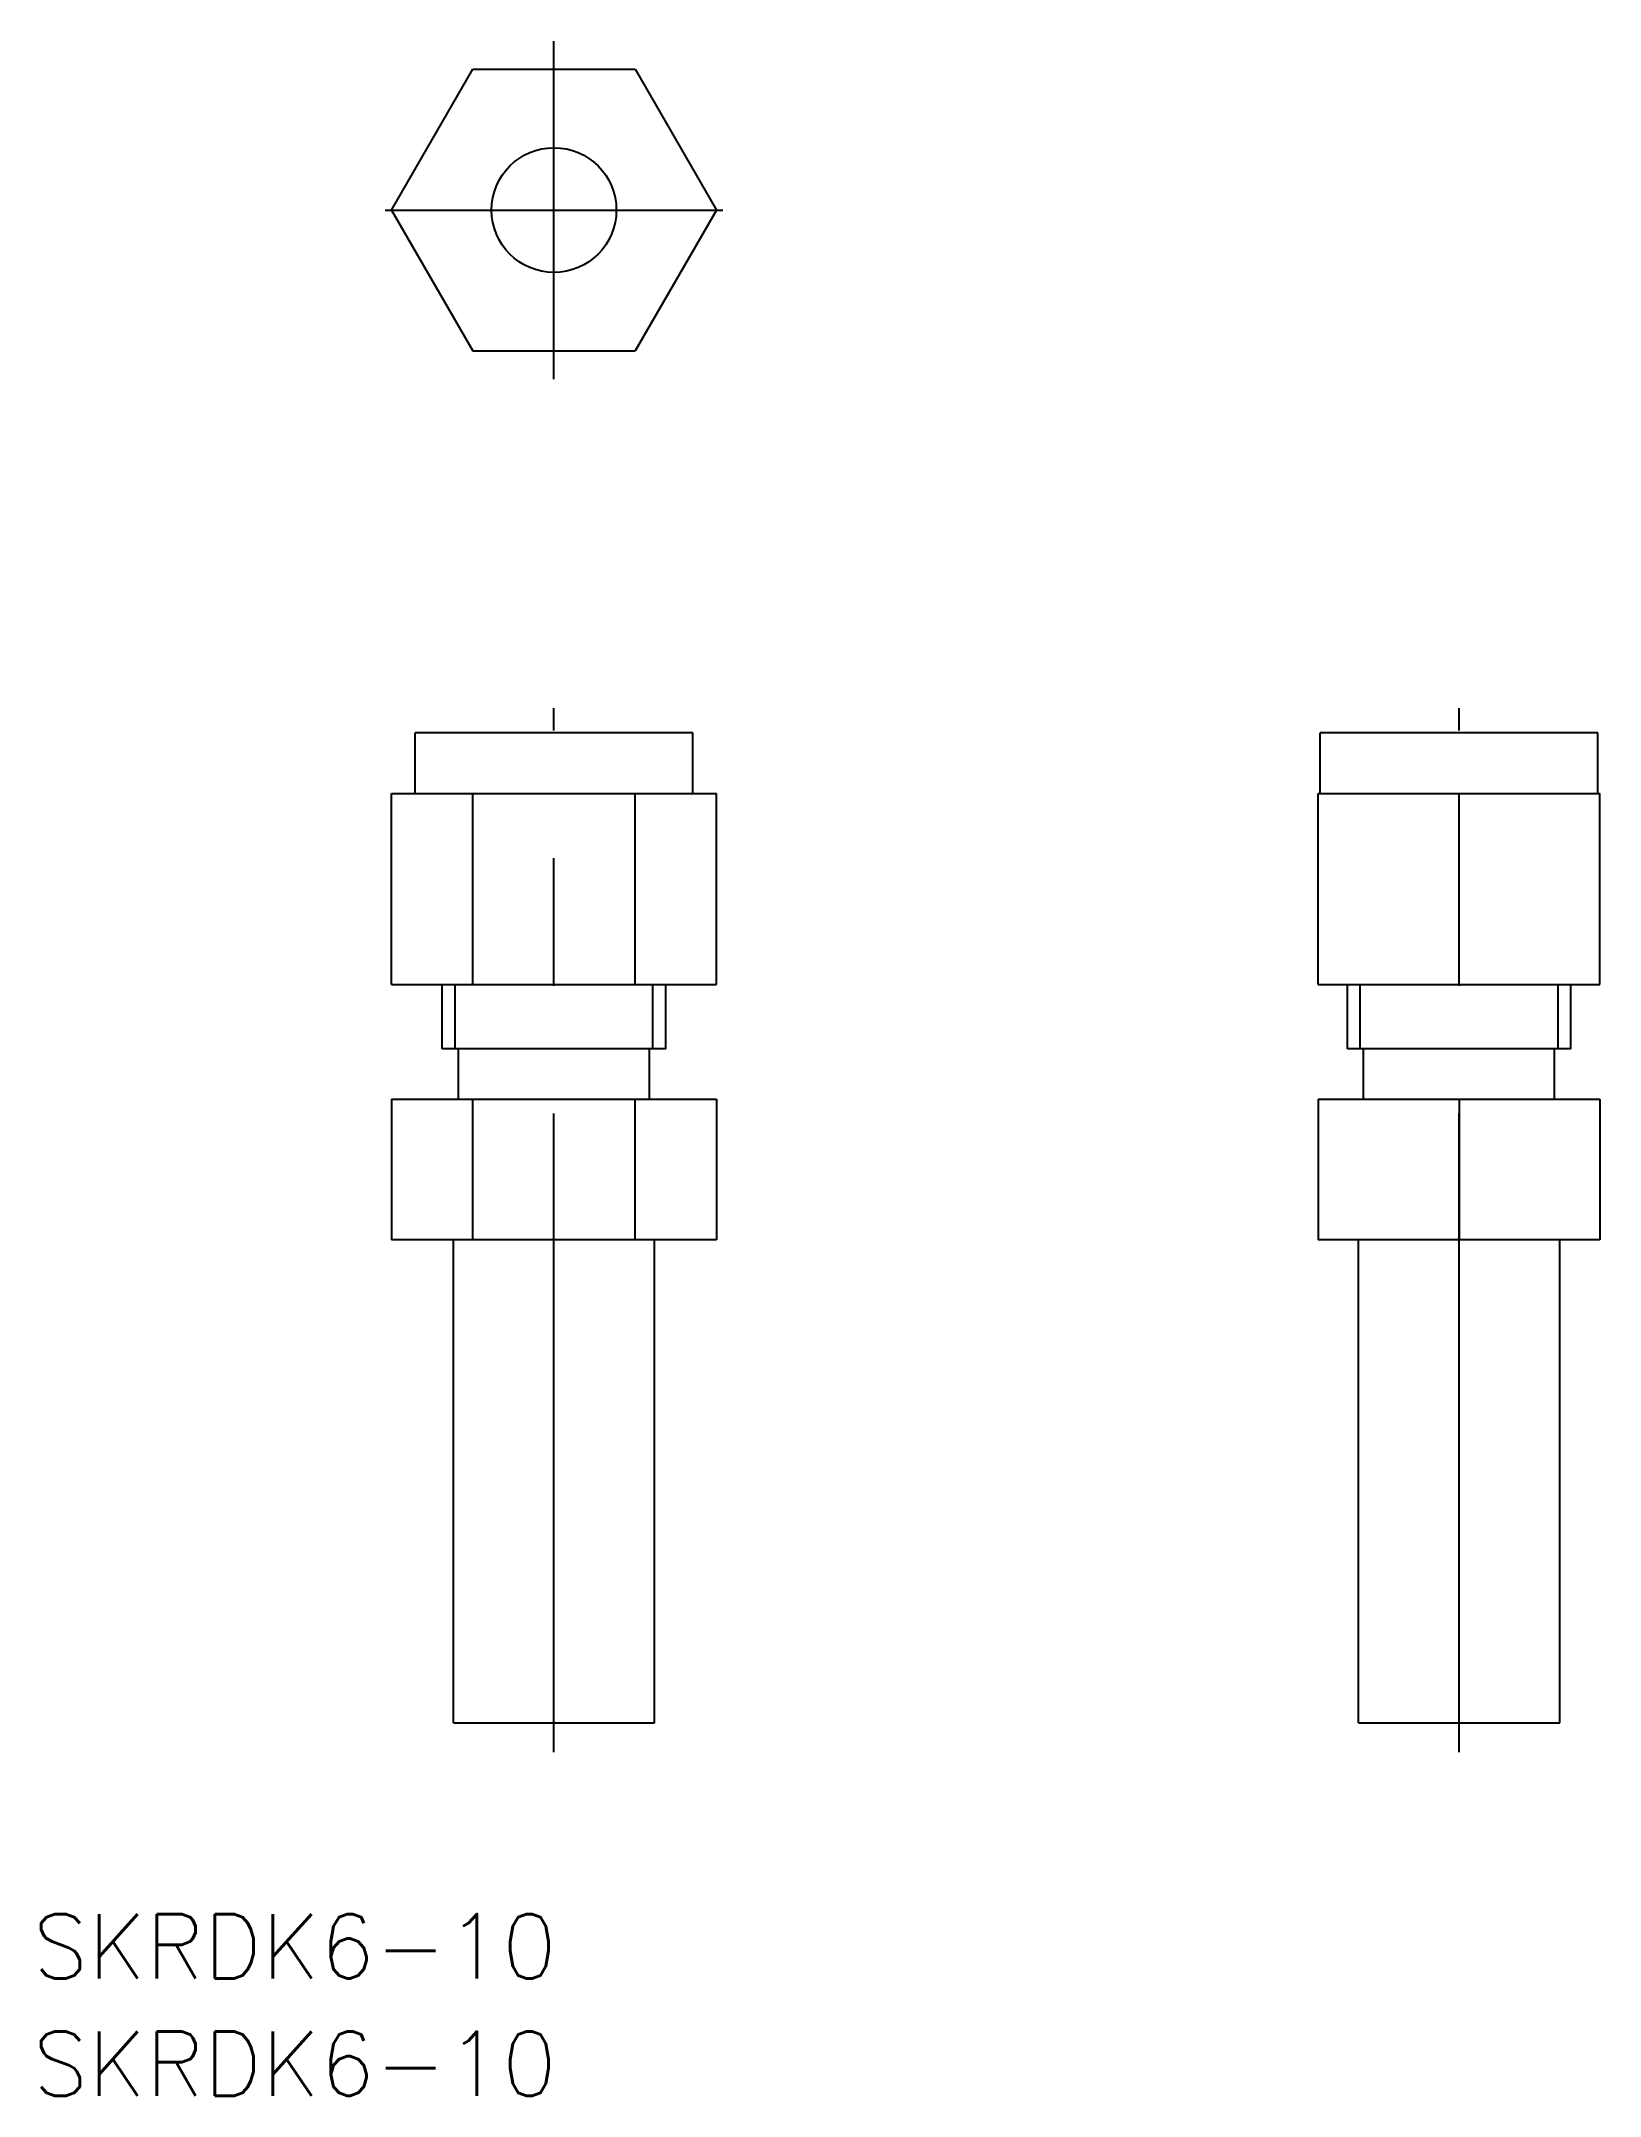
# Model space of a CAD drawing. Extents: x -25 to 52, y -19 to 84.
import ezdxf

# ---------------------------------------------------------------- set-up
doc = ezdxf.new("R2010")
doc.units = 0
doc.linetypes.add('CENTER', pattern=[50.8, 31.75, -6.35, 6.35, -6.35])
doc.layers.get('0').update_dxf_attribs({"linetype": 'CONTINUOUS'})
doc.layers.add('CENTER', color=1, linetype='CENTER')
doc.styles.get("Standard").update_dxf_attribs({"font": 'txt.shx', "bigfont": '@extfont2.shx'})

msp = doc.modelspace()

# ---------------------------------------------------------------- linework, layer by layer
at = {"color": 7, "linetype": 'CONTINUOUS'}
for p, q in [((-8.082904, 75.206486), (-4.041452, 82.206486)), ((-4.041452, 82.206486), (4.041452, 82.206486)), ((4.041452, 82.206486), (8.082904, 75.206486)), ((-8.082904, 75.206486), (-4.041452, 68.206486)), ((8.082904, 75.206486), (4.041452, 68.206486)), ((-4.041452, 68.206486), (4.041452, 68.206486)), ((6.9, 49.206486), (-6.9, 49.206486)), ((-6.9, 46.206489), (-6.9, 49.206486)), ((6.9, 46.206489), (6.9, 49.206486)), ((51.900001, 49.206485), (38.099999, 49.206485)), ((38.099999, 46.206486), (38.099999, 49.206485)), ((51.900001, 46.206486), (51.900001, 49.206485)), ((-8.082903, 36.706486), (-8.082903, 46.206489)), ((-8.082903, 46.206489), (8.082904, 46.206489)), ((-4.041451, 36.706486), (-4.041451, 46.206489)), ((4.041451, 36.706486), (4.041451, 46.206489)), ((8.082904, 36.706486), (8.082904, 46.206489)), ((38, 36.706486), (38, 46.206486)), ((38, 46.206486), (52, 46.206486)), ((45, 36.706486), (45, 46.206486)), ((52, 36.706486), (52, 46.206486)), ((-8.082903, 36.706486), (8.082904, 36.706486)), ((-5.55625, 33.5), (-5.55625, 36.706486)), ((5.55625, 33.5), (5.55625, 36.706486)), ((38, 36.706486), (52, 36.706486)), ((39.44375, 33.5), (39.44375, 36.706486)), ((50.55625, 33.5), (50.55625, 36.706486)), ((5.55625, 33.5), (-5.55625, 33.5)), ((-4.75, 31), (-4.75, 33.5)), ((4.75, 31), (4.75, 33.5)), ((50.55625, 33.5), (39.44375, 33.5)), ((40.25, 31), (40.25, 33.5)), ((49.75, 31), (49.75, 33.5)), ((-8.082904, 31), (8.082904, 31)), ((-8.082904, 31), (-8.082904, 24)), ((-4.041452, 24), (-4.041452, 31)), ((4.041452, 24), (4.041452, 31)), ((8.082904, 31), (8.082904, 24)), ((38, 31), (38, 24)), ((38, 31), (52, 31)), ((45, 31), (45, 24)), ((52, 31), (52, 24)), ((8.082904, 24), (-8.082904, 24)), ((-5, 0), (-5, 24)), ((5, 0), (5, 24)), ((52, 24), (38, 24)), ((40, 0), (40, 24)), ((50, 0), (50, 24)), ((-5, 0), (5, 0)), ((40, 0), (50, 0))]:
    msp.add_line(p, q, dxfattribs=at)
at = {"color": 3, "linetype": 'CONTINUOUS'}
for p, q in [((-4.92, 33.5), (-4.92, 36.706486)), ((4.92, 33.5), (4.92, 36.706486)), ((40.08, 33.5), (40.08, 36.706486)), ((49.92, 33.5), (49.92, 36.706486))]:
    msp.add_line(p, q, dxfattribs=at)
at = {"color": 7, "linetype": 'CONTINUOUS'}
msp.add_circle((0, 75.206486), 3.1, dxfattribs=at)
at = {"layer": 'CENTER', "color": 1, "linetype": 'CENTER'}
for p, q in [((0, 66.806485), (0, 83.606486)), ((-8.400001, 75.206486), (8.400001, 75.206486)), ((0, -1.468739), (0, 50.441871)), ((45, -1.468739), (45, 50.441871))]:
    msp.add_line(p, q, dxfattribs=at)

# ---------------------------------------------------------------- texts
at = {"color": 7, "linetype": 'CONTINUOUS'}
for p in [(-25.910148, -12.713901), (-25.910148, -18.554588)]:
    msp.add_text('SKRDK6-10', height=3.2, dxfattribs=at).set_placement(p)

doc.saveas('drawing.dxf')
